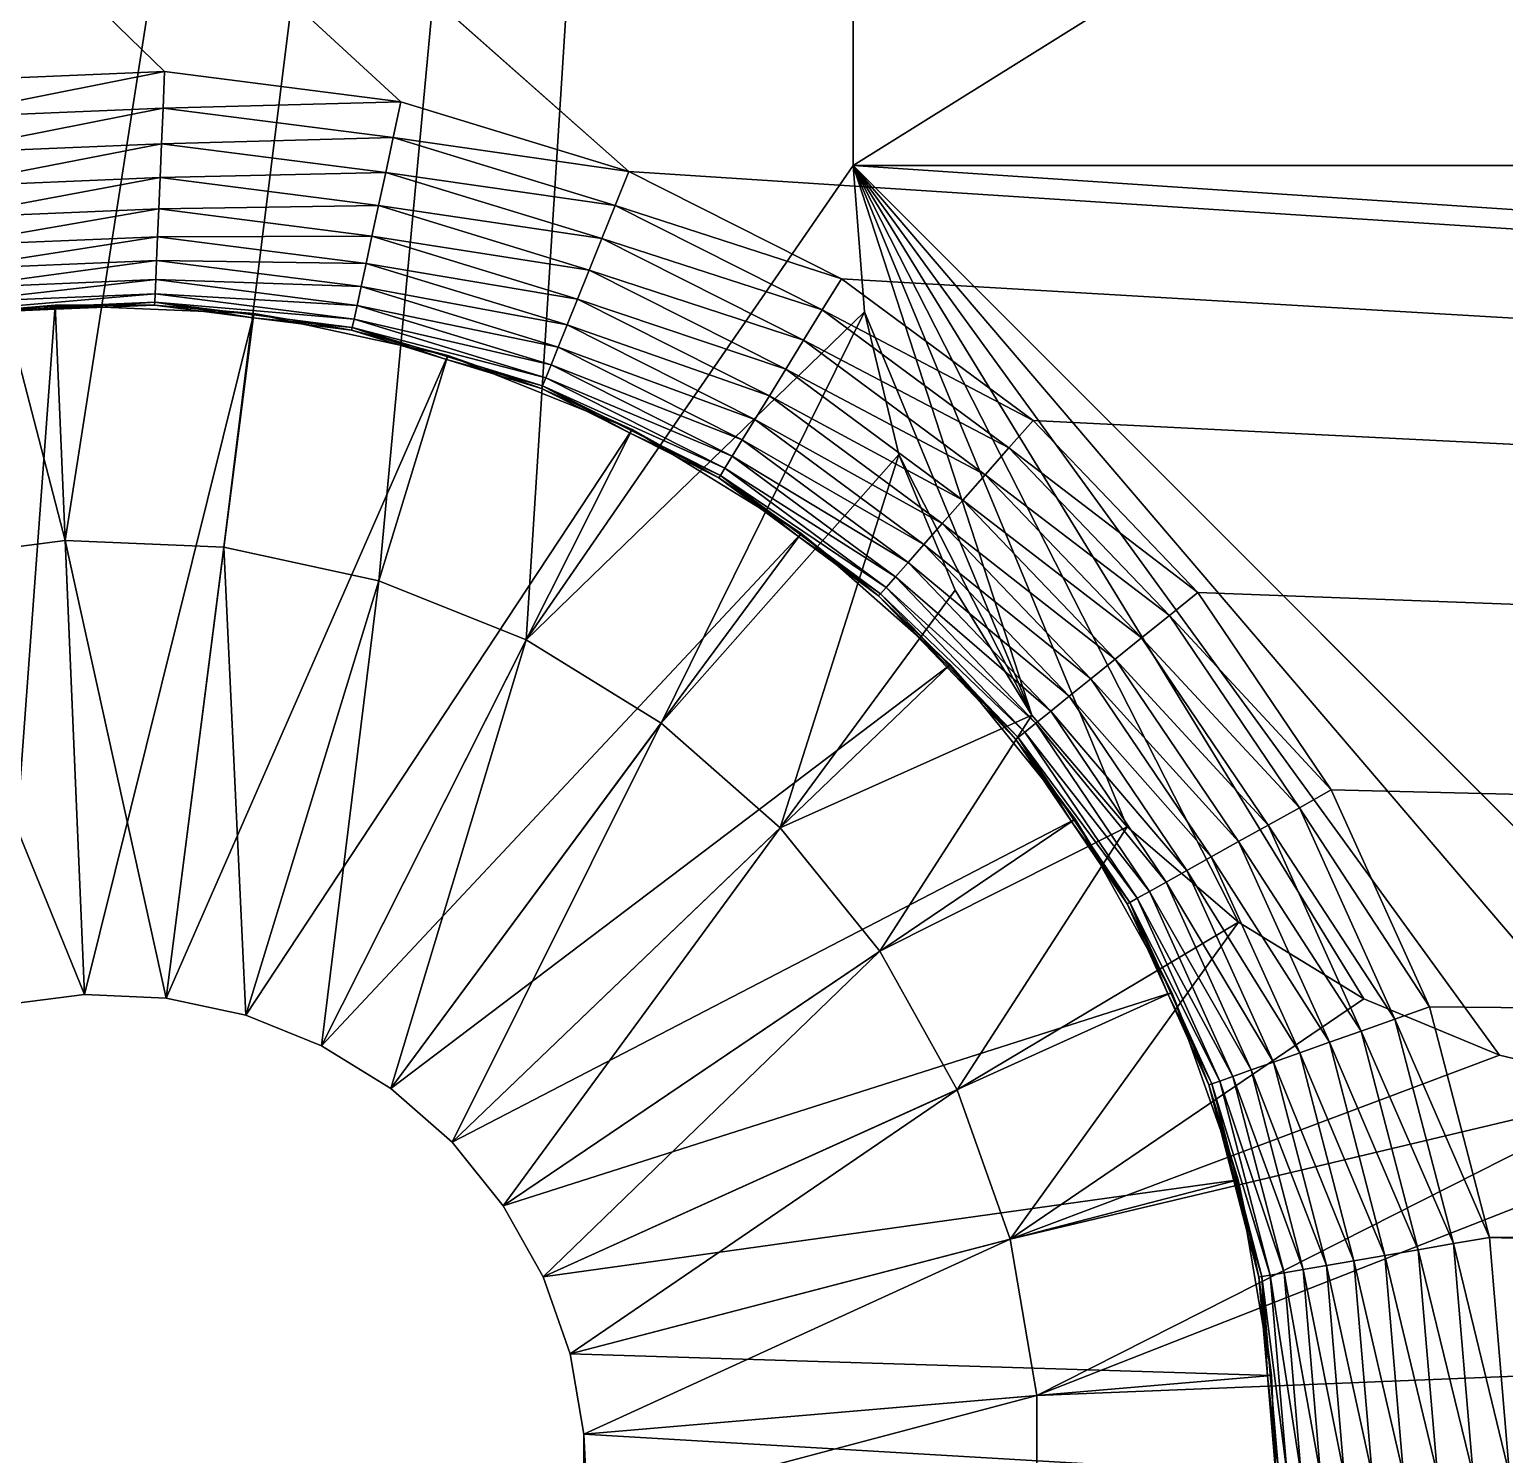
# Model space of a CAD drawing. Header units: millimetres. Extents: x 0 to 86.3, y 0 to 63.6.
# Drawn here: x 14.98 to 19.98, y 11.5 to 16.34 of the extents above; entities that cross this region are included whole.
import ezdxf

# ---------------------------------------------------------------- set-up
doc = ezdxf.new("R2010")
doc.units = ezdxf.units.MM
doc.layers.get('0').update_dxf_attribs({"color": 132, "linetype": 'CONTINUOUS'})

msp = doc.modelspace()

# ---------------------------------------------------------------- linework, layer by layer
at = {"invisible_edges": 16}
for points in [[(19.9319, 51.2641, 3.9624), (67.6687, 14.7298, 3.9624), (20.0005, 52.07, 3.9624)], [(19.9319, 51.2641, 3.9624), (19.7281, 50.4813, 3.9624), (67.6687, 14.7298, 3.9624)], [(67.6687, 14.7298, 3.9624), (19.7281, 50.4813, 3.9624), (19.3949, 49.7443, 3.9624)], [(67.1606, 14.1004, 3.9624), (19.3949, 49.7443, 3.9624), (18.942, 49.0741, 3.9624)], [(67.6687, 14.7298, 3.9624), (19.3949, 49.7443, 3.9624), (67.1606, 14.1004, 3.9624)], [(18.3823, 48.4902, 3.9624), (66.4967, 12.6316, 3.9624), (18.942, 49.0741, 3.9624)], [(67.1606, 14.1004, 3.9624), (18.942, 49.0741, 3.9624), (66.7661, 13.3943, 3.9624)], [(66.7661, 13.3943, 3.9624), (18.942, 49.0741, 3.9624), (66.4967, 12.6316, 3.9624)], [(17.732, 48.0092, 3.9624), (66.4967, 12.6316, 3.9624), (18.3823, 48.4902, 3.9624)], [(17.732, 48.0092, 3.9624), (17.0097, 47.645, 3.9624), (66.4967, 12.6316, 3.9624)], [(66.4967, 12.6316, 3.9624), (17.0097, 47.645, 3.9624), (16.2363, 47.4082, 3.9624)], [(17.7716, 31.75), (17.7716, 47.625, 1.5875), (17.7716, 15.875, 1.5875)], [(17.7716, 47.625, 1.5875), (68.5716, 47.625, 1.5875), (17.7716, 15.875, 1.5875)], [(17.7716, 15.875, 1.5875), (68.5716, 47.625, 1.5875), (68.5716, 15.875, 1.5875)], [(66.4967, 12.6316, 3.9624), (16.2363, 47.4082, 3.9624), (3.207, 28.0715, 3.9624)], [(17.7716, 31.75), (15.0969, 14.6021), (10.6533, 31.75)], [(10.6533, 31.75), (15.0969, 14.6021), (14.5627, 14.5337)], [(17.7716, 31.75), (15.6349, 14.5793), (15.0969, 14.6021)], [(16.1613, 14.4658), (15.6349, 14.5793), (17.7716, 31.75)], [(16.1613, 14.4658), (17.7716, 31.75), (16.661, 14.265)], [(16.661, 14.265), (17.7716, 31.75), (17.7716, 15.875)], [(17.7716, 31.75), (17.7716, 15.875, 1.5875), (17.7716, 15.875)], [(3.207, 28.0715, 3.9624), (14.6259, 16.1602, 3.9624), (15.434, 16.1946, 3.9624)], [(15.434, 16.1946, 3.9624), (16.2363, 16.0918, 3.9624), (3.207, 28.0715, 3.9624)], [(3.207, 28.0715, 3.9624), (16.2363, 16.0918, 3.9624), (17.0097, 15.855, 3.9624)], [(3.207, 28.0715, 3.9624), (17.0097, 15.855, 3.9624), (66.4967, 12.6316, 3.9624)], [(14.6417, 16.0371, 3.9722), (15.434, 16.1946, 3.9624), (14.6259, 16.1602, 3.9624)], [(15.4288, 16.0705, 3.9722), (15.434, 16.1946, 3.9624), (14.6417, 16.0371, 3.9722)], [(15.4288, 16.0705, 3.9722), (16.2363, 16.0918, 3.9624), (15.434, 16.1946, 3.9624)], [(16.2102, 15.9704, 3.9722), (16.2363, 16.0918, 3.9624), (15.4288, 16.0705, 3.9722)], [(16.2102, 15.9704, 3.9722), (17.0097, 15.855, 3.9624), (16.2363, 16.0918, 3.9624)], [(14.6571, 15.9169, 4.0013), (15.4288, 16.0705, 3.9722), (14.6417, 16.0371, 3.9722)], [(15.4236, 15.9495, 4.0013), (15.4288, 16.0705, 3.9722), (14.6571, 15.9169, 4.0013)], [(15.4236, 15.9495, 4.0013), (16.2102, 15.9704, 3.9722), (15.4288, 16.0705, 3.9722)], [(14.6717, 15.8028, 4.0489), (15.4236, 15.9495, 4.0013), (14.6571, 15.9169, 4.0013)], [(15.4187, 15.8345, 4.0489), (15.4236, 15.9495, 4.0013), (14.6717, 15.8028, 4.0489)], [(15.4187, 15.8345, 4.0489), (16.1846, 15.852, 4.0013), (15.4236, 15.9495, 4.0013)], [(16.1846, 15.852, 4.0013), (16.2102, 15.9704, 3.9722), (15.4236, 15.9495, 4.0013)], [(16.1846, 15.852, 4.0013), (16.9634, 15.7397, 3.9722), (16.2102, 15.9704, 3.9722)], [(16.9634, 15.7397, 3.9722), (17.0097, 15.855, 3.9624), (16.2102, 15.9704, 3.9722)], [(16.661, 14.265), (17.7716, 15.875), (17.8107, 15.3783)], [(17.8107, 15.3783, 1.5875), (17.8107, 15.3783), (17.7716, 15.875)], [(17.8107, 15.3783, 1.5875), (17.7716, 15.875), (17.7716, 15.875, 1.5875)], [(65.3966, 12.7, 1.5875), (20.9466, 12.7, 1.5875), (17.7716, 15.875, 1.5875)], [(17.7716, 15.875, 1.5875), (20.9466, 12.7, 1.5875), (20.4499, 12.7391, 1.5875)], [(17.7716, 15.875, 1.5875), (68.5716, 15.875, 1.5875), (65.3966, 12.7, 1.5875)], [(20.4499, 12.7391, 1.5875), (19.9655, 12.8554, 1.5875), (17.7716, 15.875, 1.5875)], [(17.7716, 15.875, 1.5875), (19.9655, 12.8554, 1.5875), (19.5052, 13.0461, 1.5875)], [(17.7716, 15.875, 1.5875), (19.5052, 13.0461, 1.5875), (19.0804, 13.3064, 1.5875)], [(19.0804, 13.3064, 1.5875), (18.7016, 13.6299, 1.5875), (17.7716, 15.875, 1.5875)], [(17.7716, 15.875, 1.5875), (18.7016, 13.6299, 1.5875), (18.378, 14.0088, 1.5875)], [(17.7716, 15.875, 1.5875), (18.378, 14.0088, 1.5875), (17.8107, 15.3783, 1.5875)], [(14.6852, 15.6974, 4.114), (15.4187, 15.8345, 4.0489), (14.6717, 15.8028, 4.0489)], [(15.4142, 15.7284, 4.114), (15.4187, 15.8345, 4.0489), (14.6852, 15.6974, 4.114)], [(15.4142, 15.7284, 4.114), (16.1604, 15.7395, 4.0489), (15.4187, 15.8345, 4.0489)], [(16.1604, 15.7395, 4.0489), (16.1846, 15.852, 4.0013), (15.4187, 15.8345, 4.0489)], [(16.1604, 15.7395, 4.0489), (16.9183, 15.6274, 4.0013), (16.1846, 15.852, 4.0013)], [(16.9183, 15.6274, 4.0013), (16.9634, 15.7397, 3.9722), (16.1846, 15.852, 4.0013)], [(16.9634, 15.7397, 3.9722), (17.732, 15.4908, 3.9624), (17.0097, 15.855, 3.9624)], [(66.4967, 12.6316, 3.9624), (17.0097, 15.855, 3.9624), (17.732, 15.4908, 3.9624)], [(14.6972, 15.6035, 4.1949), (15.4142, 15.7284, 4.114), (14.6852, 15.6974, 4.114)], [(15.4102, 15.6338, 4.1949), (15.4142, 15.7284, 4.114), (14.6972, 15.6035, 4.1949)], [(15.4102, 15.6338, 4.1949), (16.138, 15.6357, 4.114), (15.4142, 15.7284, 4.114)], [(16.138, 15.6357, 4.114), (16.1604, 15.7395, 4.0489), (15.4142, 15.7284, 4.114)], [(16.138, 15.6357, 4.114), (16.8754, 15.5206, 4.0489), (16.1604, 15.7395, 4.0489)], [(16.8754, 15.5206, 4.0489), (16.9183, 15.6274, 4.0013), (16.1604, 15.7395, 4.0489)], [(16.9183, 15.6274, 4.0013), (17.6669, 15.3851, 3.9722), (16.9634, 15.7397, 3.9722)], [(17.6669, 15.3851, 3.9722), (17.732, 15.4908, 3.9624), (16.9634, 15.7397, 3.9722)], [(14.7075, 15.5233, 4.2896), (15.4102, 15.6338, 4.1949), (14.6972, 15.6035, 4.1949)], [(15.4068, 15.553, 4.2896), (15.4102, 15.6338, 4.1949), (14.7075, 15.5233, 4.2896)], [(15.4068, 15.553, 4.2896), (16.1181, 15.5431, 4.1949), (15.4102, 15.6338, 4.1949)], [(16.1181, 15.5431, 4.1949), (16.138, 15.6357, 4.114), (15.4102, 15.6338, 4.1949)], [(16.1181, 15.5431, 4.1949), (16.8358, 15.4221, 4.114), (16.138, 15.6357, 4.114)], [(16.8358, 15.4221, 4.114), (16.8754, 15.5206, 4.0489), (16.138, 15.6357, 4.114)], [(16.8754, 15.5206, 4.0489), (17.6034, 15.282, 4.0013), (16.9183, 15.6274, 4.0013)], [(17.6034, 15.282, 4.0013), (17.6669, 15.3851, 3.9722), (16.9183, 15.6274, 4.0013)], [(14.7157, 15.4587, 4.3958), (15.4068, 15.553, 4.2896), (14.7075, 15.5233, 4.2896)], [(15.404, 15.488, 4.3958), (15.4068, 15.553, 4.2896), (14.7157, 15.4587, 4.3958)], [(15.404, 15.488, 4.3958), (16.101, 15.4641, 4.2896), (15.4068, 15.553, 4.2896)], [(16.101, 15.4641, 4.2896), (16.1181, 15.5431, 4.1949), (15.4068, 15.553, 4.2896)], [(16.101, 15.4641, 4.2896), (16.8004, 15.3342, 4.1949), (16.1181, 15.5431, 4.1949)], [(16.8004, 15.3342, 4.1949), (16.8358, 15.4221, 4.114), (16.1181, 15.5431, 4.1949)], [(14.7218, 15.4114, 4.5109), (15.404, 15.488, 4.3958), (14.7157, 15.4587, 4.3958)], [(15.402, 15.4403, 4.5109), (15.404, 15.488, 4.3958), (14.7218, 15.4114, 4.5109)], [(15.402, 15.4403, 4.5109), (16.0873, 15.4005, 4.3958), (15.404, 15.488, 4.3958)], [(16.0873, 15.4005, 4.3958), (16.101, 15.4641, 4.2896), (15.404, 15.488, 4.3958)], [(16.8358, 15.4221, 4.114), (17.543, 15.184, 4.0489), (16.8754, 15.5206, 4.0489)], [(17.543, 15.184, 4.0489), (17.6034, 15.282, 4.0013), (16.8754, 15.5206, 4.0489)], [(17.6669, 15.3851, 3.9722), (18.3823, 15.0098, 3.9624), (17.732, 15.4908, 3.9624)], [(66.4967, 12.6316, 3.9624), (17.732, 15.4908, 3.9624), (18.3823, 15.0098, 3.9624)], [(14.7255, 15.3826, 4.632), (15.402, 15.4403, 4.5109), (14.7218, 15.4114, 4.5109)], [(15.4007, 15.4113, 4.632), (15.402, 15.4403, 4.5109), (14.7255, 15.3826, 4.632)], [(15.4007, 15.4113, 4.632), (16.0773, 15.3539, 4.5109), (15.402, 15.4403, 4.5109)], [(16.0773, 15.3539, 4.5109), (16.0873, 15.4005, 4.3958), (15.402, 15.4403, 4.5109)], [(16.0873, 15.4005, 4.3958), (16.7703, 15.2591, 4.2896), (16.101, 15.4641, 4.2896)], [(16.7703, 15.2591, 4.2896), (16.8004, 15.3342, 4.1949), (16.101, 15.4641, 4.2896)], [(14.8878, 13.0253, 6.35), (15.0629, 15.4015, 6.35), (14.3942, 15.3159, 6.35)], [(15.0629, 15.4015, 6.35), (14.7267, 15.3729, 4.7562), (14.3942, 15.3159, 6.35)], [(14.7255, 15.3826, 4.632), (14.7267, 15.3729, 4.7562), (15.4007, 15.4113, 4.632)], [(15.4007, 15.4113, 4.632), (14.7267, 15.3729, 4.7562), (15.0635, 15.3872, 4.7562)], [(15.0629, 15.4015, 6.35), (15.0635, 15.3872, 4.7562), (14.7267, 15.3729, 4.7562)], [(15.1624, 13.0605, 6.35), (15.0629, 15.4015, 6.35), (14.8878, 13.0253, 6.35)], [(15.1624, 13.0605, 6.35), (15.7365, 15.3729, 6.35), (15.0629, 15.4015, 6.35)], [(15.7365, 15.3729, 6.35), (15.4003, 15.4015, 4.7562), (15.0629, 15.4015, 6.35)], [(15.4003, 15.4015, 4.7562), (15.0635, 15.3872, 4.7562), (15.0629, 15.4015, 6.35)], [(15.0635, 15.3872, 4.7562), (15.4003, 15.4015, 4.7562), (15.4007, 15.4113, 4.632)], [(15.4007, 15.4113, 4.632), (15.4003, 15.4015, 4.7562), (15.7347, 15.3587, 4.7562)], [(15.7365, 15.3729, 6.35), (15.7347, 15.3587, 4.7562), (15.4003, 15.4015, 4.7562)], [(15.4007, 15.4113, 4.632), (15.7347, 15.3587, 4.7562), (16.0712, 15.3254, 4.632)], [(16.0712, 15.3254, 4.632), (16.0773, 15.3539, 4.5109), (15.4007, 15.4113, 4.632)], [(16.0773, 15.3539, 4.5109), (16.746, 15.1987, 4.3958), (16.0873, 15.4005, 4.3958)], [(16.746, 15.1987, 4.3958), (16.7703, 15.2591, 4.2896), (16.0873, 15.4005, 4.3958)], [(16.661, 14.265), (17.8107, 15.3783), (17.1196, 13.9827)], [(16.8004, 15.3342, 4.1949), (17.4874, 15.0935, 4.114), (16.8358, 15.4221, 4.114)], [(17.4874, 15.0935, 4.114), (17.543, 15.184, 4.0489), (16.8358, 15.4221, 4.114)], [(17.1196, 13.9827), (17.8107, 15.3783), (17.927, 14.8939)], [(17.6034, 15.282, 4.0013), (18.3002, 14.9166, 3.9722), (17.6669, 15.3851, 3.9722)], [(18.3002, 14.9166, 3.9722), (18.3823, 15.0098, 3.9624), (17.6669, 15.3851, 3.9722)], [(17.927, 14.8939, 1.5875), (17.927, 14.8939), (17.8107, 15.3783)], [(17.927, 14.8939, 1.5875), (17.8107, 15.3783), (17.8107, 15.3783, 1.5875)], [(17.8107, 15.3783, 1.5875), (18.378, 14.0088, 1.5875), (17.927, 14.8939, 1.5875)], [(15.4389, 13.0487, 6.35), (15.7365, 15.3729, 6.35), (15.1624, 13.0605, 6.35)], [(15.4389, 13.0487, 6.35), (16.3956, 15.2309, 6.35), (15.7365, 15.3729, 6.35)], [(16.0691, 15.3159, 4.7562), (15.7347, 15.3587, 4.7562), (15.7365, 15.3729, 6.35)], [(15.7347, 15.3587, 4.7562), (16.0691, 15.3159, 4.7562), (16.0712, 15.3254, 4.632)], [(16.3956, 15.2309, 6.35), (16.0691, 15.3159, 4.7562), (15.7365, 15.3729, 6.35)], [(16.0712, 15.3254, 4.632), (16.0691, 15.3159, 4.7562), (16.3914, 15.2172, 4.7562)], [(16.0712, 15.3254, 4.632), (16.7283, 15.1545, 4.5109), (16.0773, 15.3539, 4.5109)], [(16.0712, 15.3254, 4.632), (16.3914, 15.2172, 4.7562), (16.7174, 15.1275, 4.632)], [(16.7174, 15.1275, 4.632), (16.7283, 15.1545, 4.5109), (16.0712, 15.3254, 4.632)], [(16.7283, 15.1545, 4.5109), (16.746, 15.1987, 4.3958), (16.0773, 15.3539, 4.5109)], [(16.7703, 15.2591, 4.2896), (17.4377, 15.0129, 4.1949), (16.8004, 15.3342, 4.1949)], [(17.4377, 15.0129, 4.1949), (17.4874, 15.0935, 4.114), (16.8004, 15.3342, 4.1949)], [(16.3956, 15.2309, 6.35), (16.3914, 15.2172, 4.7562), (16.0691, 15.3159, 4.7562)], [(17.543, 15.184, 4.0489), (18.2202, 14.8257, 4.0013), (17.6034, 15.282, 4.0013)], [(18.2202, 14.8257, 4.0013), (18.3002, 14.9166, 3.9722), (17.6034, 15.282, 4.0013)], [(15.7095, 12.9904, 6.35), (16.3956, 15.2309, 6.35), (15.4389, 13.0487, 6.35)], [(15.7095, 12.9904, 6.35), (17.0212, 14.9795, 6.35), (16.3956, 15.2309, 6.35)], [(16.7138, 15.1185, 4.7562), (16.3914, 15.2172, 4.7562), (16.3956, 15.2309, 6.35)], [(17.0212, 14.9795, 6.35), (16.7138, 15.1185, 4.7562), (16.3956, 15.2309, 6.35)], [(16.746, 15.1987, 4.3958), (17.3953, 14.944, 4.2896), (16.7703, 15.2591, 4.2896)], [(17.3953, 14.944, 4.2896), (17.4377, 15.0129, 4.1949), (16.7703, 15.2591, 4.2896)], [(16.3914, 15.2172, 4.7562), (16.7138, 15.1185, 4.7562), (16.7174, 15.1275, 4.632)], [(16.7283, 15.1545, 4.5109), (17.3612, 14.8886, 4.3958), (16.746, 15.1987, 4.3958)], [(17.3612, 14.8886, 4.3958), (17.3953, 14.944, 4.2896), (16.746, 15.1987, 4.3958)], [(17.4874, 15.0935, 4.114), (18.1442, 14.7393, 4.0489), (17.543, 15.184, 4.0489)], [(18.1442, 14.7393, 4.0489), (18.2202, 14.8257, 4.0013), (17.543, 15.184, 4.0489)], [(16.7174, 15.1275, 4.632), (16.7138, 15.1185, 4.7562), (17.0148, 14.9667, 4.7562)], [(16.7174, 15.1275, 4.632), (17.3362, 14.848, 4.5109), (16.7283, 15.1545, 4.5109)], [(16.7174, 15.1275, 4.632), (17.0148, 14.9667, 4.7562), (17.3209, 14.8232, 4.632)], [(17.3209, 14.8232, 4.632), (17.3362, 14.848, 4.5109), (16.7174, 15.1275, 4.632)], [(17.3362, 14.848, 4.5109), (17.3612, 14.8886, 4.3958), (16.7283, 15.1545, 4.5109)], [(17.0212, 14.9795, 6.35), (17.0148, 14.9667, 4.7562), (16.7138, 15.1185, 4.7562)], [(17.4377, 15.0129, 4.1949), (18.074, 14.6596, 4.114), (17.4874, 15.0935, 4.114)], [(18.074, 14.6596, 4.114), (18.1442, 14.7393, 4.0489), (17.4874, 15.0935, 4.114)], [(15.9663, 12.8872, 6.35), (17.0212, 14.9795, 6.35), (15.7095, 12.9904, 6.35)], [(15.9663, 12.8872, 6.35), (17.5954, 14.626, 6.35), (17.0212, 14.9795, 6.35)], [(17.3158, 14.8149, 4.7562), (17.0148, 14.9667, 4.7562), (17.0212, 14.9795, 6.35)], [(17.5954, 14.626, 6.35), (17.3158, 14.8149, 4.7562), (17.0212, 14.9795, 6.35)], [(17.3953, 14.944, 4.2896), (18.0115, 14.5885, 4.1949), (17.4377, 15.0129, 4.1949)], [(18.0115, 14.5885, 4.1949), (18.074, 14.6596, 4.114), (17.4377, 15.0129, 4.1949)], [(18.3002, 14.9166, 3.9722), (18.942, 14.4259, 3.9624), (18.3823, 15.0098, 3.9624)], [(18.3823, 15.0098, 3.9624), (18.942, 14.4259, 3.9624), (66.4967, 12.6316, 3.9624)], [(17.0148, 14.9667, 4.7562), (17.3158, 14.8149, 4.7562), (17.3209, 14.8232, 4.632)], [(17.3612, 14.8886, 4.3958), (17.958, 14.5278, 4.2896), (17.3953, 14.944, 4.2896)], [(17.958, 14.5278, 4.2896), (18.0115, 14.5885, 4.1949), (17.3953, 14.944, 4.2896)], [(17.1196, 13.9827), (17.927, 14.8939), (17.5238, 13.6269)], [(17.3362, 14.848, 4.5109), (17.915, 14.4789, 4.3958), (17.3612, 14.8886, 4.3958)], [(17.915, 14.4789, 4.3958), (17.958, 14.5278, 4.2896), (17.3612, 14.8886, 4.3958)], [(17.927, 14.8939), (18.1177, 14.4336), (17.5238, 13.6269)], [(18.1177, 14.4336, 1.5875), (18.1177, 14.4336), (17.927, 14.8939)], [(18.1177, 14.4336, 1.5875), (17.927, 14.8939), (17.927, 14.8939, 1.5875)], [(18.378, 14.0088, 1.5875), (18.1177, 14.4336, 1.5875), (17.927, 14.8939, 1.5875)], [(18.2202, 14.8257, 4.0013), (18.8454, 14.3479, 3.9722), (18.3002, 14.9166, 3.9722)], [(18.8454, 14.3479, 3.9722), (18.942, 14.4259, 3.9624), (18.3002, 14.9166, 3.9722)], [(17.3209, 14.8232, 4.632), (17.3158, 14.8149, 4.7562), (17.5868, 14.6145, 4.7562)], [(17.3209, 14.8232, 4.632), (17.8835, 14.4432, 4.5109), (17.3362, 14.848, 4.5109)], [(17.3209, 14.8232, 4.632), (17.5868, 14.6145, 4.7562), (17.8643, 14.4213, 4.632)], [(17.8643, 14.4213, 4.632), (17.8835, 14.4432, 4.5109), (17.3209, 14.8232, 4.632)], [(17.8835, 14.4432, 4.5109), (17.915, 14.4789, 4.3958), (17.3362, 14.848, 4.5109)], [(18.1442, 14.7393, 4.0489), (18.7511, 14.2718, 4.0013), (18.2202, 14.8257, 4.0013)], [(18.7511, 14.2718, 4.0013), (18.8454, 14.3479, 3.9722), (18.2202, 14.8257, 4.0013)], [(17.5954, 14.626, 6.35), (17.5868, 14.6145, 4.7562), (17.3158, 14.8149, 4.7562)], [(18.074, 14.6596, 4.114), (18.6616, 14.1995, 4.0489), (18.1442, 14.7393, 4.0489)], [(18.6616, 14.1995, 4.0489), (18.7511, 14.2718, 4.0013), (18.1442, 14.7393, 4.0489)], [(16.202, 12.7421, 6.35), (17.5954, 14.626, 6.35), (15.9663, 12.8872, 6.35)], [(16.202, 12.7421, 6.35), (18.1015, 14.1805, 6.35), (17.5954, 14.626, 6.35)], [(17.8579, 14.414, 4.7562), (17.5868, 14.6145, 4.7562), (17.5954, 14.626, 6.35)], [(18.1015, 14.1805, 6.35), (17.8579, 14.414, 4.7562), (17.5954, 14.626, 6.35)], [(18.0115, 14.5885, 4.1949), (18.579, 14.1328, 4.114), (18.074, 14.6596, 4.114)], [(18.579, 14.1328, 4.114), (18.6616, 14.1995, 4.0489), (18.074, 14.6596, 4.114)], [(15.1624, 13.0605, 2.2923), (14.5627, 14.5337, 2.2923), (15.0969, 14.6021, 2.2923)], [(14.5627, 14.5337, 2.2923), (14.5627, 14.5337), (15.0969, 14.6021)], [(14.5627, 14.5337, 2.2923), (15.0969, 14.6021), (15.0969, 14.6021, 2.2923)], [(15.1624, 13.0605, 2.2923), (15.0969, 14.6021, 2.2923), (15.4389, 13.0487, 2.2923)], [(15.4389, 13.0487, 2.2923), (15.0969, 14.6021, 2.2923), (15.6349, 14.5793, 2.2923)], [(15.0969, 14.6021, 2.2923), (15.0969, 14.6021), (15.6349, 14.5793)], [(15.0969, 14.6021, 2.2923), (15.6349, 14.5793), (15.6349, 14.5793, 2.2923)], [(15.4389, 13.0487, 2.2923), (15.6349, 14.5793, 2.2923), (15.7095, 12.9904, 2.2923)], [(15.7095, 12.9904, 2.2923), (15.6349, 14.5793, 2.2923), (16.1613, 14.4658, 2.2923)], [(15.6349, 14.5793, 2.2923), (15.6349, 14.5793), (16.1613, 14.4658)], [(15.6349, 14.5793, 2.2923), (16.1613, 14.4658), (16.1613, 14.4658, 2.2923)], [(17.8643, 14.4213, 4.632), (17.5868, 14.6145, 4.7562), (17.8579, 14.414, 4.7562)], [(17.958, 14.5278, 4.2896), (18.5053, 14.0733, 4.1949), (18.0115, 14.5885, 4.1949)], [(18.5053, 14.0733, 4.1949), (18.579, 14.1328, 4.114), (18.0115, 14.5885, 4.1949)], [(14.8878, 13.0253, 2.2923), (14.5627, 14.5337, 2.2923), (15.1624, 13.0605, 2.2923)], [(17.915, 14.4789, 4.3958), (18.4423, 14.0225, 4.2896), (17.958, 14.5278, 4.2896)], [(18.4423, 14.0225, 4.2896), (18.5053, 14.0733, 4.1949), (17.958, 14.5278, 4.2896)], [(17.8835, 14.4432, 4.5109), (18.3917, 13.9816, 4.3958), (17.915, 14.4789, 4.3958)], [(18.3917, 13.9816, 4.3958), (18.4423, 14.0225, 4.2896), (17.915, 14.4789, 4.3958)], [(15.7095, 12.9904, 2.2923), (16.1613, 14.4658, 2.2923), (15.9663, 12.8872, 2.2923)], [(15.9663, 12.8872, 2.2923), (16.1613, 14.4658, 2.2923), (16.661, 14.265, 2.2923)], [(16.1613, 14.4658, 2.2923), (16.1613, 14.4658), (16.661, 14.265)], [(16.1613, 14.4658, 2.2923), (16.661, 14.265), (16.661, 14.265, 2.2923)], [(17.5238, 13.6269), (18.1177, 14.4336), (18.378, 14.0088)], [(17.8643, 14.4213, 4.632), (18.3546, 13.9516, 4.5109), (17.8835, 14.4432, 4.5109)], [(18.3546, 13.9516, 4.5109), (18.3917, 13.9816, 4.3958), (17.8835, 14.4432, 4.5109)], [(18.378, 14.0088, 1.5875), (18.378, 14.0088), (18.1177, 14.4336)], [(18.378, 14.0088, 1.5875), (18.1177, 14.4336), (18.1177, 14.4336, 1.5875)], [(18.8454, 14.3479, 3.9722), (19.3949, 13.7557, 3.9624), (18.942, 14.4259, 3.9624)], [(18.942, 14.4259, 3.9624), (19.3949, 13.7557, 3.9624), (66.4967, 12.6316, 3.9624)], [(17.8643, 14.4213, 4.632), (17.8579, 14.414, 4.7562), (18.332, 13.9334, 4.632)], [(18.1015, 14.1805, 6.35), (18.0911, 14.1706, 4.7562), (17.8579, 14.414, 4.7562)], [(18.332, 13.9334, 4.632), (17.8579, 14.414, 4.7562), (18.0911, 14.1706, 4.7562)], [(18.332, 13.9334, 4.632), (18.3546, 13.9516, 4.5109), (17.8643, 14.4213, 4.632)], [(18.7511, 14.2718, 4.0013), (19.2865, 13.6952, 3.9722), (18.8454, 14.3479, 3.9722)], [(19.2865, 13.6952, 3.9722), (19.3949, 13.7557, 3.9624), (18.8454, 14.3479, 3.9722)], [(18.6616, 14.1995, 4.0489), (19.1808, 13.6361, 4.0013), (18.7511, 14.2718, 4.0013)], [(19.1808, 13.6361, 4.0013), (19.2865, 13.6952, 3.9722), (18.7511, 14.2718, 4.0013)], [(15.9663, 12.8872, 2.2923), (16.661, 14.265, 2.2923), (16.202, 12.7421, 2.2923)], [(16.202, 12.7421, 2.2923), (16.661, 14.265, 2.2923), (17.1196, 13.9827, 2.2923)], [(16.661, 14.265, 2.2923), (16.661, 14.265), (17.1196, 13.9827)], [(16.661, 14.265, 2.2923), (17.1196, 13.9827), (17.1196, 13.9827, 2.2923)], [(16.4098, 12.5592, 6.35), (18.1015, 14.1805, 6.35), (16.202, 12.7421, 6.35)], [(16.4098, 12.5592, 6.35), (18.525, 13.656, 6.35), (18.1015, 14.1805, 6.35)], [(18.3244, 13.9272, 4.7562), (18.0911, 14.1706, 4.7562), (18.1015, 14.1805, 6.35)], [(18.525, 13.656, 6.35), (18.3244, 13.9272, 4.7562), (18.1015, 14.1805, 6.35)], [(18.579, 14.1328, 4.114), (19.0803, 13.58, 4.0489), (18.6616, 14.1995, 4.0489)], [(19.0803, 13.58, 4.0489), (19.1808, 13.6361, 4.0013), (18.6616, 14.1995, 4.0489)], [(18.0911, 14.1706, 4.7562), (18.3244, 13.9272, 4.7562), (18.332, 13.9334, 4.632)], [(18.5053, 14.0733, 4.1949), (18.9876, 13.5282, 4.114), (18.579, 14.1328, 4.114)], [(18.9876, 13.5282, 4.114), (19.0803, 13.58, 4.0489), (18.579, 14.1328, 4.114)], [(18.4423, 14.0225, 4.2896), (18.9049, 13.482, 4.1949), (18.5053, 14.0733, 4.1949)], [(18.9049, 13.482, 4.1949), (18.9876, 13.5282, 4.114), (18.5053, 14.0733, 4.1949)], [(18.3917, 13.9816, 4.3958), (18.8343, 13.4426, 4.2896), (18.4423, 14.0225, 4.2896)], [(18.8343, 13.4426, 4.2896), (18.9049, 13.482, 4.1949), (18.4423, 14.0225, 4.2896)], [(16.202, 12.7421, 2.2923), (17.1196, 13.9827, 2.2923), (16.4098, 12.5592, 2.2923)], [(16.4098, 12.5592, 2.2923), (17.1196, 13.9827, 2.2923), (17.5238, 13.6269, 2.2923)], [(17.1196, 13.9827, 2.2923), (17.1196, 13.9827), (17.5238, 13.6269)], [(17.1196, 13.9827, 2.2923), (17.5238, 13.6269), (17.5238, 13.6269, 2.2923)], [(17.5238, 13.6269), (18.378, 14.0088), (17.8621, 13.2079)], [(17.8621, 13.2079), (18.378, 14.0088), (18.7016, 13.6299)], [(18.3546, 13.9516, 4.5109), (18.7775, 13.4108, 4.3958), (18.3917, 13.9816, 4.3958)], [(18.7016, 13.6299, 1.5875), (18.7016, 13.6299), (18.378, 14.0088)], [(18.7016, 13.6299, 1.5875), (18.378, 14.0088), (18.378, 14.0088, 1.5875)], [(18.7775, 13.4108, 4.3958), (18.8343, 13.4426, 4.2896), (18.3917, 13.9816, 4.3958)], [(18.332, 13.9334, 4.632), (18.3244, 13.9272, 4.7562), (18.5132, 13.6479, 4.7562)], [(18.525, 13.656, 6.35), (18.5132, 13.6479, 4.7562), (18.3244, 13.9272, 4.7562)], [(18.332, 13.9334, 4.632), (18.7359, 13.3876, 4.5109), (18.3546, 13.9516, 4.5109)], [(18.332, 13.9334, 4.632), (18.5132, 13.6479, 4.7562), (18.7105, 13.3734, 4.632)], [(18.7105, 13.3734, 4.632), (18.7359, 13.3876, 4.5109), (18.332, 13.9334, 4.632)], [(18.7359, 13.3876, 4.5109), (18.7775, 13.4108, 4.3958), (18.3546, 13.9516, 4.5109)], [(19.2865, 13.6952, 3.9722), (19.7281, 13.0187, 3.9624), (19.3949, 13.7557, 3.9624)], [(66.4967, 12.6316, 3.9624), (19.3949, 13.7557, 3.9624), (19.7281, 13.0187, 3.9624)], [(19.1808, 13.6361, 4.0013), (19.611, 12.9773, 3.9722), (19.2865, 13.6952, 3.9722)], [(19.611, 12.9773, 3.9722), (19.7281, 13.0187, 3.9624), (19.2865, 13.6952, 3.9722)], [(16.5837, 12.3439, 6.35), (18.525, 13.656, 6.35), (16.4098, 12.5592, 6.35)], [(16.4098, 12.5592, 2.2923), (17.5238, 13.6269, 2.2923), (16.5837, 12.3439, 2.2923)], [(16.5837, 12.3439, 6.35), (18.8539, 13.0673, 6.35), (18.525, 13.656, 6.35)], [(16.5837, 12.3439, 2.2923), (17.5238, 13.6269, 2.2923), (17.8621, 13.2079, 2.2923)], [(17.5238, 13.6269, 2.2923), (17.5238, 13.6269), (17.8621, 13.2079)], [(17.5238, 13.6269, 2.2923), (17.8621, 13.2079), (17.8621, 13.2079, 2.2923)], [(17.8621, 13.2079), (18.7016, 13.6299), (18.1248, 12.7378)], [(18.1248, 12.7378), (18.7016, 13.6299), (19.0804, 13.3064)], [(18.7019, 13.3686, 4.7562), (18.5132, 13.6479, 4.7562), (18.525, 13.656, 6.35)], [(18.5132, 13.6479, 4.7562), (18.7019, 13.3686, 4.7562), (18.7105, 13.3734, 4.632)], [(18.8539, 13.0673, 6.35), (18.7019, 13.3686, 4.7562), (18.525, 13.656, 6.35)], [(19.0804, 13.3064, 1.5875), (19.0804, 13.3064), (18.7016, 13.6299)], [(19.0804, 13.3064, 1.5875), (18.7016, 13.6299), (18.7016, 13.6299, 1.5875)], [(19.0803, 13.58, 4.0489), (19.4968, 12.937, 4.0013), (19.1808, 13.6361, 4.0013)], [(19.4968, 12.937, 4.0013), (19.611, 12.9773, 3.9722), (19.1808, 13.6361, 4.0013)], [(18.9876, 13.5282, 4.114), (19.3883, 12.8986, 4.0489), (19.0803, 13.58, 4.0489)], [(19.3883, 12.8986, 4.0489), (19.4968, 12.937, 4.0013), (19.0803, 13.58, 4.0489)], [(18.9049, 13.482, 4.1949), (19.2882, 12.8633, 4.114), (18.9876, 13.5282, 4.114)], [(19.2882, 12.8633, 4.114), (19.3883, 12.8986, 4.0489), (18.9876, 13.5282, 4.114)], [(18.8343, 13.4426, 4.2896), (19.1989, 12.8317, 4.1949), (18.9049, 13.482, 4.1949)], [(19.1989, 12.8317, 4.1949), (19.2882, 12.8633, 4.114), (18.9049, 13.482, 4.1949)], [(18.7775, 13.4108, 4.3958), (19.1226, 12.8048, 4.2896), (18.8343, 13.4426, 4.2896)], [(19.1226, 12.8048, 4.2896), (19.1989, 12.8317, 4.1949), (18.8343, 13.4426, 4.2896)], [(18.7105, 13.3734, 4.632), (18.7019, 13.3686, 4.7562), (18.8408, 13.0615, 4.7562)], [(18.7105, 13.3734, 4.632), (19.0163, 12.7672, 4.5109), (18.7359, 13.3876, 4.5109)], [(18.7105, 13.3734, 4.632), (18.8408, 13.0615, 4.7562), (18.9889, 12.7575, 4.632)], [(18.9889, 12.7575, 4.632), (19.0163, 12.7672, 4.5109), (18.7105, 13.3734, 4.632)], [(18.7359, 13.3876, 4.5109), (19.0612, 12.7831, 4.3958), (18.7775, 13.4108, 4.3958)], [(19.0163, 12.7672, 4.5109), (19.0612, 12.7831, 4.3958), (18.7359, 13.3876, 4.5109)], [(19.0612, 12.7831, 4.3958), (19.1226, 12.8048, 4.2896), (18.7775, 13.4108, 4.3958)], [(18.8539, 13.0673, 6.35), (18.8408, 13.0615, 4.7562), (18.7019, 13.3686, 4.7562)], [(18.1248, 12.7378), (19.0804, 13.3064), (18.3042, 12.23)], [(18.3042, 12.23), (19.0804, 13.3064), (19.5052, 13.0461)], [(19.5052, 13.0461, 1.5875), (19.5052, 13.0461), (19.0804, 13.3064)], [(19.5052, 13.0461, 1.5875), (19.0804, 13.3064), (19.0804, 13.3064, 1.5875)], [(16.5837, 12.3439, 2.2923), (17.8621, 13.2079, 2.2923), (16.7187, 12.1022, 2.2923)], [(16.7187, 12.1022, 2.2923), (17.8621, 13.2079, 2.2923), (18.1248, 12.7378, 2.2923)], [(17.8621, 13.2079, 2.2923), (17.8621, 13.2079), (18.1248, 12.7378)], [(17.8621, 13.2079, 2.2923), (18.1248, 12.7378), (18.1248, 12.7378, 2.2923)], [(15.1624, 13.0605, 2.2923), (15.1624, 13.0605, 6.35), (14.8878, 13.0253, 6.35)], [(15.1624, 13.0605, 2.2923), (14.8878, 13.0253, 6.35), (14.8878, 13.0253, 2.2923)], [(15.4389, 13.0487, 2.2923), (15.4389, 13.0487, 6.35), (15.1624, 13.0605, 6.35)], [(15.4389, 13.0487, 2.2923), (15.1624, 13.0605, 6.35), (15.1624, 13.0605, 2.2923)], [(15.7095, 12.9904, 2.2923), (15.7095, 12.9904, 6.35), (15.4389, 13.0487, 6.35)], [(15.7095, 12.9904, 2.2923), (15.4389, 13.0487, 6.35), (15.4389, 13.0487, 2.2923)], [(16.7187, 12.1022, 6.35), (18.8539, 13.0673, 6.35), (16.5837, 12.3439, 6.35)], [(16.7187, 12.1022, 6.35), (19.0785, 12.4316, 6.35), (18.8539, 13.0673, 6.35)], [(18.3042, 12.23), (19.5052, 13.0461), (19.9655, 12.8554)], [(18.9797, 12.7543, 4.7562), (18.8408, 13.0615, 4.7562), (18.8539, 13.0673, 6.35)], [(18.9889, 12.7575, 4.632), (18.8408, 13.0615, 4.7562), (18.9797, 12.7543, 4.7562)], [(19.0785, 12.4316, 6.35), (18.9797, 12.7543, 4.7562), (18.8539, 13.0673, 6.35)], [(19.9655, 12.8554, 1.5875), (19.9655, 12.8554), (19.5052, 13.0461)], [(19.9655, 12.8554, 1.5875), (19.5052, 13.0461), (19.5052, 13.0461, 1.5875)], [(15.9663, 12.8872, 2.2923), (15.9663, 12.8872, 6.35), (15.7095, 12.9904, 6.35)], [(15.9663, 12.8872, 2.2923), (15.7095, 12.9904, 6.35), (15.7095, 12.9904, 2.2923)], [(19.4968, 12.937, 4.0013), (19.8095, 12.215, 3.9722), (19.611, 12.9773, 3.9722)], [(19.611, 12.9773, 3.9722), (19.9319, 12.2359, 3.9624), (19.7281, 13.0187, 3.9624)], [(19.8095, 12.215, 3.9722), (19.9319, 12.2359, 3.9624), (19.611, 12.9773, 3.9722)], [(66.4967, 12.6316, 3.9624), (19.7281, 13.0187, 3.9624), (19.9319, 12.2359, 3.9624)], [(19.3883, 12.8986, 4.0489), (19.6901, 12.1945, 4.0013), (19.4968, 12.937, 4.0013)], [(19.6901, 12.1945, 4.0013), (19.8095, 12.215, 3.9722), (19.4968, 12.937, 4.0013)], [(16.202, 12.7421, 2.2923), (16.202, 12.7421, 6.35), (15.9663, 12.8872, 6.35)], [(16.202, 12.7421, 2.2923), (15.9663, 12.8872, 6.35), (15.9663, 12.8872, 2.2923)], [(19.2882, 12.8633, 4.114), (19.5767, 12.175, 4.0489), (19.3883, 12.8986, 4.0489)], [(19.5767, 12.175, 4.0489), (19.6901, 12.1945, 4.0013), (19.3883, 12.8986, 4.0489)], [(20.4499, 12.7391), (18.3042, 12.23), (19.9655, 12.8554)], [(19.1226, 12.8048, 4.2896), (19.3787, 12.1411, 4.1949), (19.1989, 12.8317, 4.1949)], [(19.1989, 12.8317, 4.1949), (19.472, 12.1571, 4.114), (19.2882, 12.8633, 4.114)], [(19.3787, 12.1411, 4.1949), (19.472, 12.1571, 4.114), (19.1989, 12.8317, 4.1949)], [(19.472, 12.1571, 4.114), (19.5767, 12.175, 4.0489), (19.2882, 12.8633, 4.114)], [(20.4499, 12.7391, 1.5875), (20.4499, 12.7391), (19.9655, 12.8554)], [(20.4499, 12.7391, 1.5875), (19.9655, 12.8554), (19.9655, 12.8554, 1.5875)], [(19.0163, 12.7672, 4.5109), (19.2348, 12.1164, 4.3958), (19.0612, 12.7831, 4.3958)], [(19.0612, 12.7831, 4.3958), (19.299, 12.1274, 4.2896), (19.1226, 12.8048, 4.2896)], [(19.2348, 12.1164, 4.3958), (19.299, 12.1274, 4.2896), (19.0612, 12.7831, 4.3958)], [(19.299, 12.1274, 4.2896), (19.3787, 12.1411, 4.1949), (19.1226, 12.8048, 4.2896)], [(16.4098, 12.5592, 2.2923), (16.4098, 12.5592, 6.35), (16.202, 12.7421, 6.35)], [(16.4098, 12.5592, 2.2923), (16.202, 12.7421, 6.35), (16.202, 12.7421, 2.2923)], [(16.7187, 12.1022, 2.2923), (18.1248, 12.7378, 2.2923), (16.8109, 11.8412, 2.2923)], [(16.8109, 11.8412, 2.2923), (18.1248, 12.7378, 2.2923), (18.3042, 12.23, 2.2923)], [(18.1248, 12.7378, 2.2923), (18.1248, 12.7378), (18.3042, 12.23)], [(18.1248, 12.7378, 2.2923), (18.3042, 12.23), (18.3042, 12.23, 2.2923)], [(20.4499, 12.7391), (18.3952, 11.6993), (18.3042, 12.23)], [(20.9466, 12.7), (18.3952, 11.6993), (20.4499, 12.7391)], [(18.9889, 12.7575, 4.632), (18.9797, 12.7543, 4.7562), (19.1592, 12.1034, 4.632)], [(19.0785, 12.4316, 6.35), (19.0646, 12.428, 4.7562), (18.9797, 12.7543, 4.7562)], [(19.1592, 12.1034, 4.632), (18.9797, 12.7543, 4.7562), (19.0646, 12.428, 4.7562)], [(18.9889, 12.7575, 4.632), (19.1878, 12.1084, 4.5109), (19.0163, 12.7672, 4.5109)], [(19.1592, 12.1034, 4.632), (19.1878, 12.1084, 4.5109), (18.9889, 12.7575, 4.632)], [(19.1878, 12.1084, 4.5109), (19.2348, 12.1164, 4.3958), (19.0163, 12.7672, 4.5109)], [(43.1716, 8.1217), (18.3952, 11.1607), (43.1716, 12.7)], [(43.1716, 12.7), (18.3952, 11.1607), (18.3952, 11.6993)], [(43.1716, 12.7), (18.3952, 11.6993), (20.9466, 12.7)], [(19.9319, 12.2359, 3.9624), (66.36, 11.8344, 3.9624), (66.4967, 12.6316, 3.9624)], [(16.5837, 12.3439, 2.2923), (16.5837, 12.3439, 6.35), (16.4098, 12.5592, 6.35)], [(16.5837, 12.3439, 2.2923), (16.4098, 12.5592, 6.35), (16.4098, 12.5592, 2.2923)], [(16.8109, 11.8412, 6.35), (19.0785, 12.4316, 6.35), (16.7187, 12.1022, 6.35)], [(16.8109, 11.8412, 6.35), (19.1924, 11.7671, 6.35), (19.0785, 12.4316, 6.35)], [(19.1495, 12.1018, 4.7562), (19.0646, 12.428, 4.7562), (19.0785, 12.4316, 6.35)], [(19.0646, 12.428, 4.7562), (19.1495, 12.1018, 4.7562), (19.1592, 12.1034, 4.632)], [(19.1924, 11.7671, 6.35), (19.1495, 12.1018, 4.7562), (19.0785, 12.4316, 6.35)], [(16.7187, 12.1022, 2.2923), (16.7187, 12.1022, 6.35), (16.5837, 12.3439, 6.35)], [(16.7187, 12.1022, 2.2923), (16.5837, 12.3439, 6.35), (16.5837, 12.3439, 2.2923)], [(16.8109, 11.8412, 2.2923), (18.3042, 12.23, 2.2923), (16.8577, 11.5684, 2.2923)], [(16.8577, 11.5684, 2.2923), (18.3042, 12.23, 2.2923), (18.3952, 11.6993, 2.2923)], [(18.3042, 12.23, 2.2923), (18.3042, 12.23), (18.3952, 11.6993)], [(18.3042, 12.23, 2.2923), (18.3952, 11.6993), (18.3952, 11.6993, 2.2923)], [(19.8095, 12.215, 3.9722), (20.0005, 11.43, 3.9624), (19.9319, 12.2359, 3.9624)], [(20.0005, 11.43, 3.9624), (66.36, 11.0256, 3.9624), (19.9319, 12.2359, 3.9624)], [(19.9319, 12.2359, 3.9624), (66.36, 11.0256, 3.9624), (66.36, 11.8344, 3.9624)], [(19.472, 12.1571, 4.114), (19.6401, 11.43, 4.0489), (19.5767, 12.175, 4.0489)], [(19.5767, 12.175, 4.0489), (19.7552, 11.43, 4.0013), (19.6901, 12.1945, 4.0013)], [(19.6401, 11.43, 4.0489), (19.7552, 11.43, 4.0013), (19.5767, 12.175, 4.0489)], [(19.6901, 12.1945, 4.0013), (19.8763, 11.43, 3.9722), (19.8095, 12.215, 3.9722)], [(19.7552, 11.43, 4.0013), (19.8763, 11.43, 3.9722), (19.6901, 12.1945, 4.0013)], [(19.8763, 11.43, 3.9722), (20.0005, 11.43, 3.9624), (19.8095, 12.215, 3.9722)], [(19.2348, 12.1164, 4.3958), (19.3583, 11.43, 4.2896), (19.299, 12.1274, 4.2896)], [(19.299, 12.1274, 4.2896), (19.4392, 11.43, 4.1949), (19.3787, 12.1411, 4.1949)], [(19.3583, 11.43, 4.2896), (19.4392, 11.43, 4.1949), (19.299, 12.1274, 4.2896)], [(19.3787, 12.1411, 4.1949), (19.5339, 11.43, 4.114), (19.472, 12.1571, 4.114)], [(19.4392, 11.43, 4.1949), (19.5339, 11.43, 4.114), (19.3787, 12.1411, 4.1949)], [(19.5339, 11.43, 4.114), (19.6401, 11.43, 4.0489), (19.472, 12.1571, 4.114)], [(16.8109, 11.8412, 2.2923), (16.8109, 11.8412, 6.35), (16.7187, 12.1022, 6.35)], [(16.8109, 11.8412, 2.2923), (16.7187, 12.1022, 6.35), (16.7187, 12.1022, 2.2923)], [(19.1592, 12.1034, 4.632), (19.1495, 12.1018, 4.7562), (19.1781, 11.7659, 4.7562)], [(19.1924, 11.7671, 6.35), (19.1781, 11.7659, 4.7562), (19.1495, 12.1018, 4.7562)], [(19.1592, 12.1034, 4.632), (19.2456, 11.43, 4.5109), (19.1878, 12.1084, 4.5109)], [(19.1592, 12.1034, 4.632), (19.1781, 11.7659, 4.7562), (19.2165, 11.43, 4.632)], [(19.2165, 11.43, 4.632), (19.2456, 11.43, 4.5109), (19.1592, 12.1034, 4.632)], [(19.1878, 12.1084, 4.5109), (19.2932, 11.43, 4.3958), (19.2348, 12.1164, 4.3958)], [(19.2456, 11.43, 4.5109), (19.2932, 11.43, 4.3958), (19.1878, 12.1084, 4.5109)], [(19.2932, 11.43, 4.3958), (19.3583, 11.43, 4.2896), (19.2348, 12.1164, 4.3958)], [(16.8577, 11.5684, 6.35), (19.1924, 11.7671, 6.35), (16.8109, 11.8412, 6.35)], [(16.8577, 11.5684, 2.2923), (16.8577, 11.5684, 6.35), (16.8109, 11.8412, 6.35)], [(16.8577, 11.5684, 2.2923), (16.8109, 11.8412, 6.35), (16.8109, 11.8412, 2.2923)], [(16.8577, 11.5684, 6.35), (19.2067, 11.43, 6.35), (19.1924, 11.7671, 6.35)], [(19.2067, 11.43, 4.7562), (19.1781, 11.7659, 4.7562), (19.1924, 11.7671, 6.35)], [(19.2165, 11.43, 4.632), (19.1781, 11.7659, 4.7562), (19.2067, 11.43, 4.7562)], [(19.2067, 11.43, 6.35), (19.2067, 11.43, 4.7562), (19.1924, 11.7671, 6.35)], [(16.8577, 11.5684, 2.2923), (18.3952, 11.6993, 2.2923), (16.8577, 11.2916, 2.2923)], [(16.8577, 11.2916, 2.2923), (18.3952, 11.6993, 2.2923), (18.3952, 11.1607, 2.2923)], [(18.3952, 11.6993, 2.2923), (18.3952, 11.6993), (18.3952, 11.1607)], [(18.3952, 11.6993, 2.2923), (18.3952, 11.1607), (18.3952, 11.1607, 2.2923)], [(16.8636, 11.43, 6.35), (19.2067, 11.43, 6.35), (16.8577, 11.5684, 6.35)], [(16.8636, 11.43, 6.35), (16.8577, 11.5684, 6.35), (16.8577, 11.5684, 2.2923)], [(16.8577, 11.2916, 2.2923), (16.8636, 11.43, 6.35), (16.8577, 11.5684, 2.2923)]]:
    msp.add_3dface(points, dxfattribs=at)

doc.saveas('drawing.dxf')
